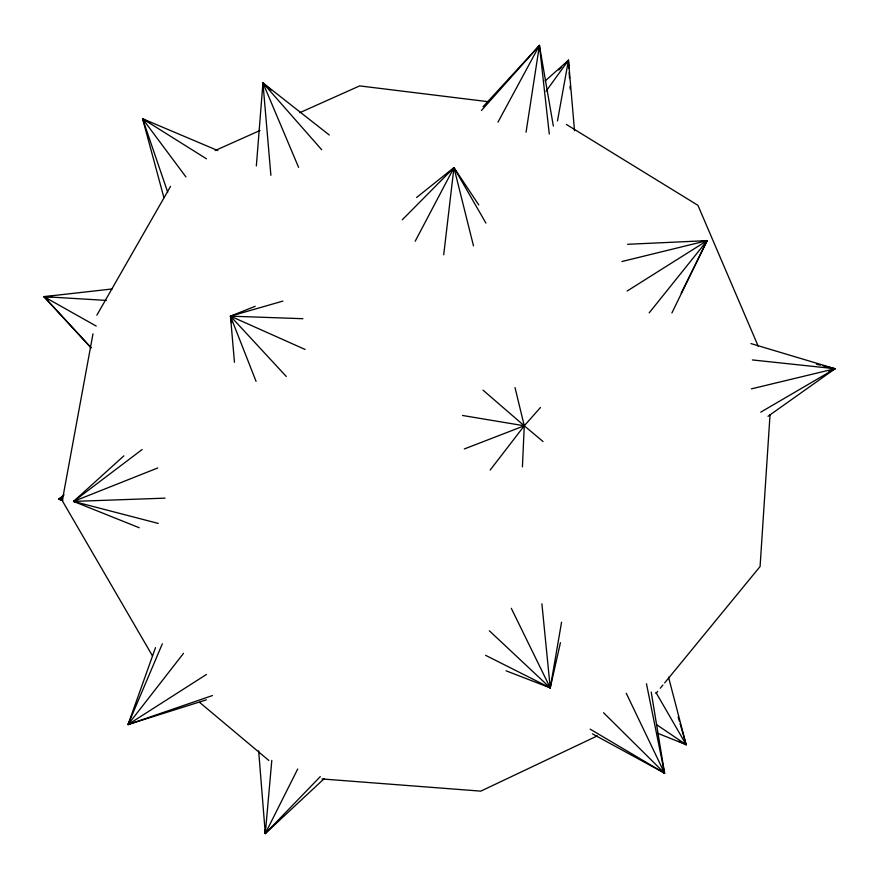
<?xml version="1.0" encoding="UTF-8"?>
<svg xmlns="http://www.w3.org/2000/svg" width="879" height="879" viewBox="0 0 879 879"><rect width="100%" height="100%" fill="white"/><g stroke="black" fill="none" stroke-linecap="round" stroke-linejoin="round"><path stroke-width="1.32" d="M324.263 778.596L265.293 833.556L265.293 829.468M539.245 49.521L539.42 45.444L483.065 106.722M522.412 466.892L524.269 425.788L515.006 387.551M770.026 414.8L760.082 566.515L664.656 682.906M256.349 165.933L262.942 82.879L329.273 135.003M320.286 776.618L265.293 833.556L271.809 760.379M443.719 254.767L453.949 167.625L416.602 197.489M526.06 132.213L539.42 45.444L481.439 110.512M506.029 670.798L550.243 687.883L561.56 622.233M557.484 120.917L568.46 60.266L545.079 81.011M92.987 333.822L62.277 500.7L152.55 656.02M485.593 655.316L550.243 687.883L560.439 642.692M258.646 750.831L265.293 833.556L266.084 830.941M206.356 699.838L128.059 724.56L155.495 647.625M212.454 695.553L128.059 724.56L162.351 643.791M671.897 312.968L707.134 240.637L627.606 244.296M681.214 293.157L707.134 240.637L701.684 241.231M265.293 833.556L297.717 768.993M415.196 241.231L453.949 167.625L478.791 204.939M497.964 122.159L539.42 45.444L553.352 126.071M96.866 315.165L170.57 186.359M206.455 674.457L128.059 724.56L129.51 722.263M546.112 91.163L568.46 60.266L574.525 130.784M490.163 470.056L524.269 425.788L540.464 407.515M128.059 724.56L183.502 653.361M649.196 312.858L707.134 240.637L621.892 261.535M655.976 693.487L657.712 691.366M660.316 688.191L662.92 685.027M402.285 219.794L453.949 167.625L485.911 223.09M558.78 70.001L561.681 67.079M564.593 64.167L568.46 60.266L568.944 68.474M123.851 455.86L73.561 501.415L139.256 527.763M62.673 500.558L58.805 499.151L64.068 494.844M142.156 449.51L73.561 501.415L158.264 523.423M768.026 416.305L835.05 368.73L750.941 343.579M627.156 291.015L707.134 240.637M62.684 500.492L58.805 499.151L63.409 496.283M61.53 499.426L58.805 499.151L62.332 497.064M760.785 412.141L835.05 368.73L823.052 365.796M828.941 371.707L835.05 368.73L752.38 359.94M75.99 500.239L73.561 501.415L76.231 501.898M597.302 735.888L480.802 791.133L321.967 778.948M215.168 150.54L260.008 130.488M299.86 112.655L359.632 85.9L488.559 101.733M255.207 306.299L230.463 316.154L234.462 362.324M157.77 467.958L73.561 501.415L165.043 498.151M464.321 448.96L524.269 425.788L543.057 441.555M282.895 301.09L230.463 316.154L231.627 322.604M751.369 388.87L835.05 368.73M62.859 499.052L58.805 499.151L61.475 498.525M58.805 499.151L61.486 498.723M91.108 347.886L43.95 296.641L112.127 288.971M90.933 347.557L43.95 296.641L52.147 296.553M302.914 318.703L230.463 316.154L256.053 381.31M48.444 299.772L43.95 296.641L106.348 300.42M462.508 415.47L524.269 425.788L483.032 390.155M816.382 364.17L820.382 365.148M656.888 732.965L686.158 744.689L668.534 677.16M163.912 197.654L142.596 118.753L217.816 150.562M305.112 349.457L230.463 316.154L286.29 376.465M678.797 741.14L686.158 744.689L680.06 723.593M167.702 192.226L142.596 118.753L149.826 122.588M592.468 733.877L664.568 773.19L651.218 692.037M43.95 296.641L96.218 326.087M590.139 729.141L664.568 773.19L646.472 683.796M566.406 124.466L697.937 205.323L758.335 346.491M143.76 121.225L142.596 118.753L206.51 158.835M656.701 724.746L686.158 744.689L655.954 692.454M199.522 702.31L268.831 760.456M684.093 742.898L686.158 744.689M262.997 89.735L262.942 82.879L271.106 90.065M662.568 771.355L664.568 773.19L662.975 769.433M489.35 630.781L550.243 687.883L541.903 603.84M603.576 712.748L664.568 773.19L626.266 693.289M270.886 175.317L262.942 82.879L321.692 149.738M142.596 118.753L185.952 176.954M511.281 608.29L550.243 687.883M262.942 82.879L298.596 167.362M678.149 717L679.302 720.956M453.949 167.625L473.506 245.911M539.42 45.444L549.287 134.069M569.185 72.583L569.515 78.055M569.999 86.263L570.163 88.999"/></g></svg>
